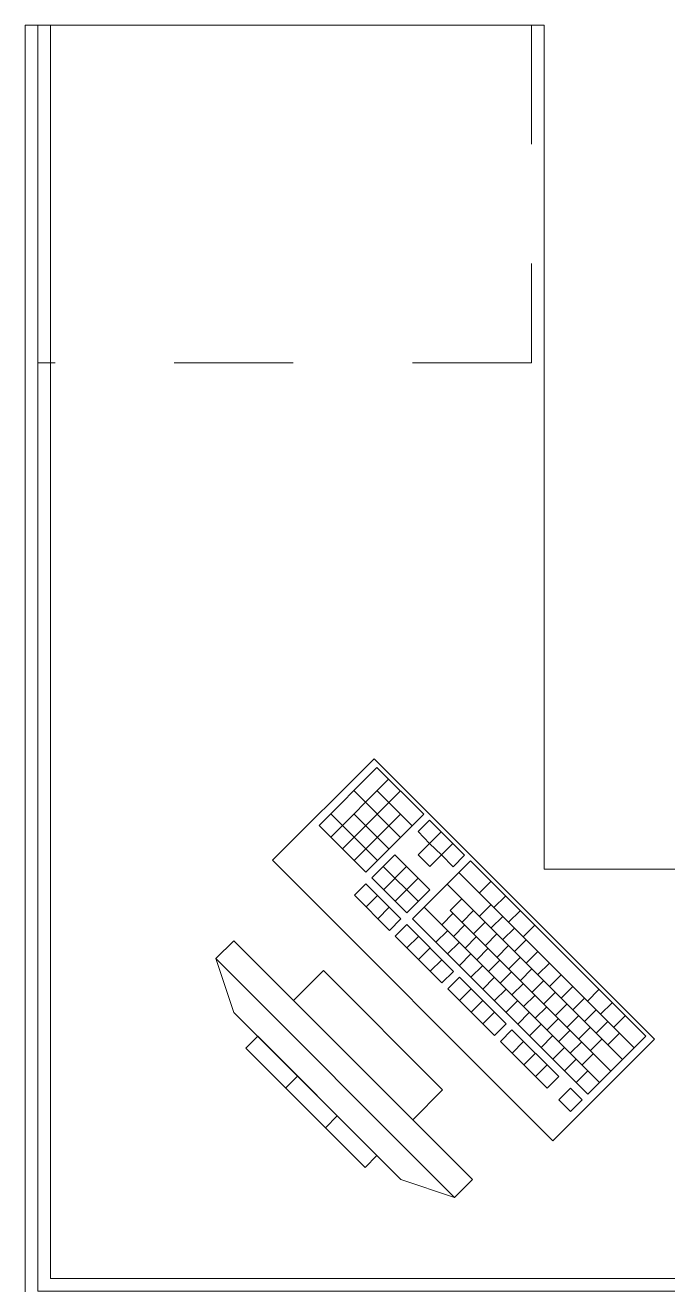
# Model space of a CAD drawing. Header units: inches. Extents: x -38 to 5698, y -33 to 92.
# Drawn here: x 221.227 to 221.989, y 34.992 to 36.485 of the extents above; entities that cross this region are included whole.
import ezdxf

# ---------------------------------------------------------------- set-up
doc = ezdxf.new("R2010")
doc.units = ezdxf.units.IN
doc.header["$MEASUREMENT"] = 0
doc.linetypes.add('Rayas', pattern=[0.282222, 0.141111, -0.141111])
doc.layers.add('Interior - Mobiliario', color=7, linetype='Continuous')

msp = doc.modelspace()

# ---------------------------------------------------------------- linework, layer by layer
at = {"layer": 'Interior - Mobiliario', "color": 175, "linetype": 'Continuous', "lineweight": 13}
for p, q in [((221.2271, 36.4847), (221.2571, 36.4847)), ((221.2271, 34.9997), (221.2271, 36.4847)), ((221.2571, 36.4847), (221.2571, 34.9997)), ((221.6441, 35.6052), (221.5755, 35.5366)), ((221.6995, 35.5498), (221.6441, 35.6052)), ((221.6579, 35.5913), (221.5894, 35.5228)), ((221.6718, 35.5775), (221.6032, 35.5089)), ((221.6721, 35.5224), (221.6167, 35.5778)), ((221.6858, 35.5361), (221.6442, 35.5776)), ((221.5755, 35.5366), (221.6309, 35.4812)), ((221.6446, 35.4949), (221.5892, 35.5503)), ((221.6583, 35.5086), (221.6168, 35.5502)), ((221.6719, 35.5499), (221.6171, 35.4951)), ((221.6309, 35.4812), (221.6995, 35.5498)), ((221.7064, 35.5429), (221.6927, 35.5292)), ((221.7479, 35.5013), (221.7064, 35.5429)), ((221.6927, 35.5292), (221.7065, 35.5153)), ((221.7203, 35.529), (221.7065, 35.5153)), ((221.7065, 35.5153), (221.6928, 35.5016)), ((221.7204, 35.5015), (221.7065, 35.5153)), ((221.7341, 35.5152), (221.7204, 35.5015)), ((221.6653, 35.5017), (221.6378, 35.4743)), ((221.7068, 35.4602), (221.6653, 35.5017)), ((221.7549, 35.4944), (221.6863, 35.4258)), ((221.6928, 35.5016), (221.7067, 35.4877)), ((221.7067, 35.4877), (221.7204, 35.5015)), ((221.7204, 35.5015), (221.7342, 35.4876)), ((221.7342, 35.4876), (221.7479, 35.5013)), ((221.9626, 35.2867), (221.7549, 35.4944)), ((221.6931, 35.4465), (221.6516, 35.488)), ((221.6791, 35.4879), (221.6517, 35.4604)), ((221.9489, 35.273), (221.7412, 35.4807)), ((221.631, 35.4674), (221.6173, 35.4537)), ((221.6725, 35.4259), (221.631, 35.4674)), ((221.6378, 35.4743), (221.6794, 35.4328)), ((221.693, 35.474), (221.6655, 35.4466)), ((221.9352, 35.2593), (221.7274, 35.467)), ((221.7791, 35.4702), (221.7654, 35.4565)), ((221.6173, 35.4537), (221.6588, 35.4122)), ((221.6448, 35.4536), (221.6311, 35.4399)), ((221.6794, 35.4328), (221.7068, 35.4602)), ((221.7448, 35.4497), (221.731, 35.4359)), ((221.7964, 35.4529), (221.7827, 35.4391)), ((221.6587, 35.4397), (221.645, 35.426)), ((221.9077, 35.2318), (221.7, 35.4395)), ((221.7345, 35.4325), (221.7208, 35.4188)), ((221.9214, 35.2455), (221.731, 35.4359)), ((221.7586, 35.4358), (221.7449, 35.4221)), ((221.7792, 35.4426), (221.7655, 35.4289)), ((221.8137, 35.4355), (221.8, 35.4218)), ((221.6588, 35.4122), (221.6725, 35.4259)), ((221.6794, 35.419), (221.6657, 35.4053)), ((221.7348, 35.3636), (221.6794, 35.419)), ((221.6863, 35.4258), (221.894, 35.2181)), ((221.7484, 35.4186), (221.7346, 35.4049)), ((221.7725, 35.422), (221.7587, 35.4083)), ((221.7931, 35.4288), (221.7794, 35.415)), ((221.831, 35.4182), (221.8173, 35.4045)), ((221.6657, 35.4053), (221.7211, 35.3499)), ((221.6933, 35.4051), (221.6796, 35.3914)), ((221.7277, 35.4118), (221.714, 35.3981)), ((221.7622, 35.4048), (221.7485, 35.3911)), ((221.7863, 35.4081), (221.7726, 35.3944)), ((221.8069, 35.4149), (221.7932, 35.4012)), ((221.4744, 35.3999), (221.4532, 35.3787)), ((221.7573, 35.117), (221.4744, 35.3999)), ((221.7071, 35.3913), (221.6934, 35.3776)), ((221.7416, 35.398), (221.7278, 35.3843)), ((221.776, 35.3909), (221.7623, 35.3772)), ((221.8001, 35.3943), (221.7864, 35.3806)), ((221.8208, 35.4011), (221.8071, 35.3873)), ((221.8346, 35.3872), (221.8209, 35.3735)), ((221.4532, 35.3787), (221.7361, 35.0958)), ((221.4532, 35.3787), (221.4744, 35.315)), ((221.721, 35.3774), (221.7073, 35.3637)), ((221.7554, 35.3842), (221.7417, 35.3704)), ((221.7899, 35.3771), (221.7762, 35.3634)), ((221.814, 35.3804), (221.8003, 35.3667)), ((221.8485, 35.3734), (221.8348, 35.3597)), ((221.5805, 35.3645), (221.5451, 35.3292)), ((221.7219, 35.2231), (221.5805, 35.3645)), ((221.7211, 35.3499), (221.7348, 35.3636)), ((221.7693, 35.3703), (221.7555, 35.3566)), ((221.8037, 35.3632), (221.79, 35.3495)), ((221.8278, 35.3666), (221.8141, 35.3529)), ((221.8623, 35.3595), (221.8486, 35.3458)), ((221.7418, 35.3567), (221.728, 35.3429)), ((221.728, 35.3429), (221.7834, 35.2876)), ((221.7972, 35.3013), (221.7418, 35.3567)), ((221.7556, 35.3428), (221.7419, 35.3291)), ((221.7831, 35.3565), (221.7694, 35.3427)), ((221.797, 35.3426), (221.7832, 35.3289)), ((221.8176, 35.3494), (221.8039, 35.3357)), ((221.8417, 35.3527), (221.828, 35.339)), ((221.8762, 35.3457), (221.8625, 35.332)), ((221.5451, 35.3292), (221.6866, 35.1877)), ((221.7695, 35.329), (221.7557, 35.3153)), ((221.8108, 35.3288), (221.7971, 35.3151)), ((221.8314, 35.3356), (221.8177, 35.3218)), ((221.8555, 35.3389), (221.8418, 35.3252)), ((221.89, 35.3318), (221.8763, 35.3181)), ((221.9072, 35.3421), (221.8935, 35.3284)), ((221.6724, 35.117), (221.4744, 35.315)), ((221.7833, 35.3151), (221.7696, 35.3014)), ((221.8246, 35.3149), (221.8109, 35.3012)), ((221.8453, 35.3217), (221.8316, 35.308)), ((221.8694, 35.325), (221.8557, 35.3113)), ((221.9039, 35.318), (221.8902, 35.3043)), ((221.9228, 35.3265), (221.9091, 35.3128)), ((221.7834, 35.2876), (221.7972, 35.3013)), ((221.8385, 35.3011), (221.8248, 35.2874)), ((221.8591, 35.3079), (221.8454, 35.2941)), ((221.8832, 35.3112), (221.8695, 35.2975)), ((221.9177, 35.3041), (221.904, 35.2904)), ((221.9384, 35.3109), (221.9246, 35.2972)), ((221.5027, 35.2867), (221.4886, 35.2726)), ((221.6441, 35.1453), (221.5027, 35.2867)), ((221.8041, 35.2943), (221.7904, 35.2806)), ((221.8595, 35.239), (221.8041, 35.2943)), ((221.8523, 35.2872), (221.8386, 35.2735)), ((221.873, 35.294), (221.8593, 35.2803)), ((221.8971, 35.2973), (221.8834, 35.2836)), ((221.894, 35.2181), (221.9626, 35.2867)), ((221.9109, 35.2835), (221.8972, 35.2698)), ((221.9316, 35.2903), (221.9178, 35.2766)), ((221.4886, 35.2726), (221.63, 35.1312)), ((221.7904, 35.2806), (221.8458, 35.2252)), ((221.8179, 35.2805), (221.8042, 35.2668)), ((221.8662, 35.2734), (221.8525, 35.2597)), ((221.8868, 35.2802), (221.8731, 35.2665)), ((221.8318, 35.2667), (221.8181, 35.2529)), ((221.88, 35.2595), (221.8663, 35.2458)), ((221.9007, 35.2663), (221.887, 35.2526)), ((221.5499, 35.2396), (221.5357, 35.2254)), ((221.8456, 35.2528), (221.8319, 35.2391)), ((221.8458, 35.2252), (221.8595, 35.239)), ((221.8939, 35.2457), (221.8802, 35.232)), ((221.6866, 35.1877), (221.7219, 35.2231)), ((221.8733, 35.2251), (221.8596, 35.2114)), ((221.8872, 35.2113), (221.8733, 35.2251)), ((221.8596, 35.2114), (221.8734, 35.1975)), ((221.8734, 35.1975), (221.8872, 35.2113)), ((221.597, 35.1924), (221.5829, 35.1783)), ((221.63, 35.1312), (221.6441, 35.1453)), ((221.7361, 35.0958), (221.6724, 35.117)), ((221.7361, 35.0958), (221.7573, 35.117)), ((221.2271, 34.9697), (221.2271, 34.9997)), ((221.2571, 34.9997), (222.5421, 34.9997))]:
    msp.add_line(p, q, dxfattribs=at)
at = {"layer": 'Interior - Mobiliario', "color": 175, "linetype": 'Rayas', "lineweight": 13}
for p, q in [((221.8271, 36.4847), (221.8271, 36.0847)), ((221.8271, 36.0847), (221.2421, 36.0847))]:
    msp.add_line(p, q, dxfattribs=at)
at = {"layer": 'Interior - Mobiliario', "color": 175, "linetype": 'Continuous', "lineweight": 13, "flags": 128}
for points in [[(221.2421, 34.9847), (221.2421, 36.4847), (221.8421, 36.4847), (221.8421, 35.4847), (222.5421, 35.4847), (222.5421, 34.9847)], [(221.8527, 35.163), (221.9729, 35.2832), (221.6406, 35.6155), (221.5204, 35.4953)]]:
    msp.add_lwpolyline(points, close=True, dxfattribs=at)

doc.saveas('drawing.dxf')
